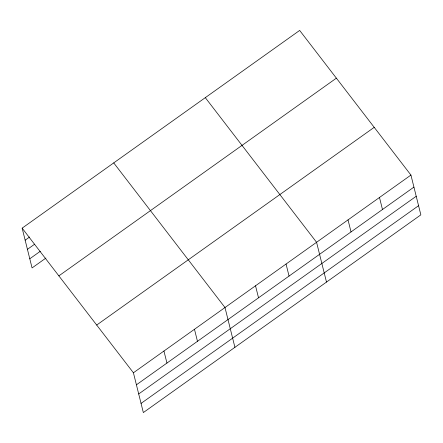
<?xml version="1.0" encoding="UTF-8"?>
<svg xmlns="http://www.w3.org/2000/svg" width="443" height="443" viewBox="0 0 443 443"><rect width="100%" height="100%" fill="white"/><g stroke="black" fill="none" stroke-linecap="round" stroke-linejoin="round"><path stroke-width="0.66" d="M22.15 228.145L299.662 30.429L410.932 175.068L420.85 214.855L143.338 412.571L133.415 372.779L22.15 228.145L32.068 267.932L45.945 258.047M25.151 240.178L29.592 237.016M27.433 249.337L34.648 244.198M29.786 258.773L40.33 251.259M58.869 275.873L336.381 78.162M96.701 325.051L374.213 127.335M133.415 372.779L410.932 175.068M136.416 384.812L413.928 187.101M138.698 393.971L416.215 196.26M141.051 403.407L418.569 205.696M205.308 97.654L316.573 242.288L326.497 282.08M113.729 162.902L224.994 307.536L234.917 347.323M379.479 197.473L382.481 209.506M348.026 219.883L351.028 231.916M286.051 264.039L289.046 276.072M255.522 285.785L258.524 297.818M194.471 329.282L197.467 341.315M163.943 351.033L166.945 363.066"/></g></svg>
